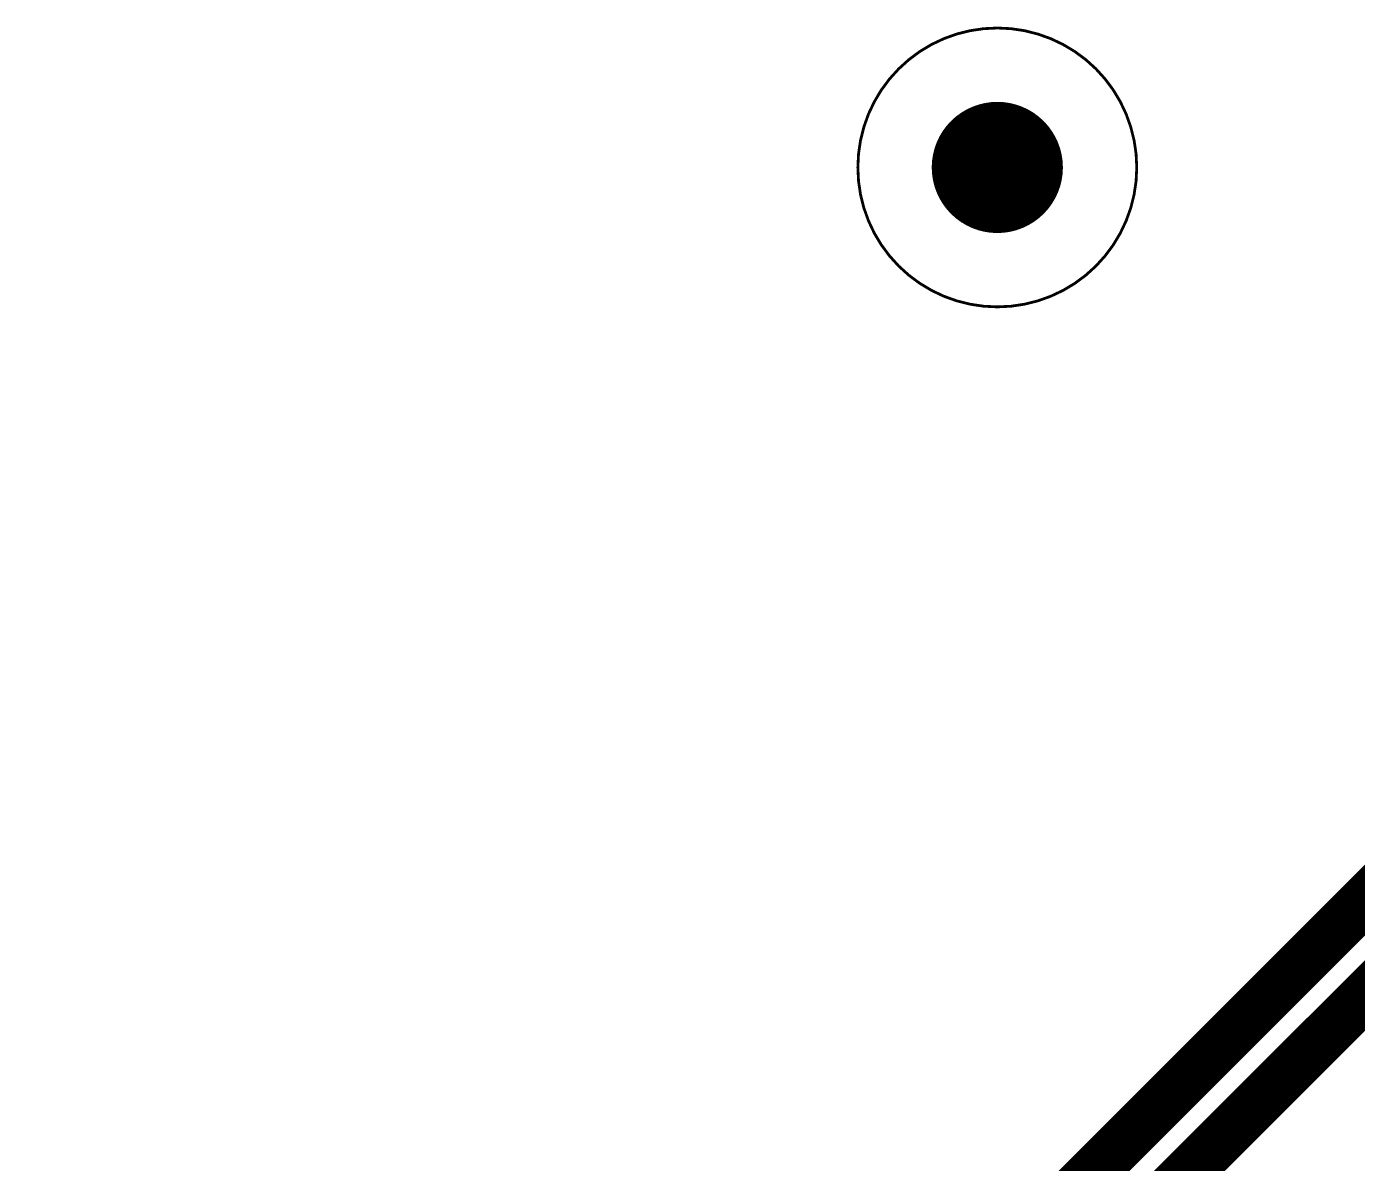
# Model space of a CAD drawing. Header units: millimetres. Extents: x 0 to 395, y 0 to 190.
# Drawn here: x 45.2 to 92.91, y 149.29 to 190.05 of the extents above; entities that cross this region are included whole.
import ezdxf

# ---------------------------------------------------------------- set-up
doc = ezdxf.new("R2010")
doc.units = ezdxf.units.MM
for name, color, linetype in [('BottomLayer', 5, 'Continuous'), ('BottomSolder', 6, 'Continuous'), ('Mechanical3', 76, 'Continuous'), ('MultiLayer', 9, 'Continuous'), ('PadHoleLayer', 156, 'Continuous'), ('TopLayer', 1, 'Continuous'), ('TopOverlay', 2, 'Continuous'), ('TopSolder', 216, 'Continuous')]:
    doc.layers.add(name, color=color, linetype=linetype)

# ---------------------------------------------------------------- blocks, each defined once
blk = doc.blocks.new('DRILL4_3_1339')
at = {"layer": 'BottomLayer', "const_width": 2.25}
blk.add_lwpolyline([(-1.125, 0, 1), (1.125, 0, 1)], format="xyb", close=True, dxfattribs=at)
at = {"layer": 'BottomSolder', "const_width": 2.352}
blk.add_lwpolyline([(-1.176, 0, 1), (1.176, 0, 1)], format="xyb", close=True, dxfattribs=at)
at = {"layer": 'MultiLayer', "const_width": 2.25}
blk.add_lwpolyline([(-1.125, 0, 1), (1.125, 0, 1)], format="xyb", close=True, dxfattribs=at)
at = {"layer": 'PadHoleLayer', "const_width": 2.1}
blk.add_lwpolyline([(-1.05, 0, 1), (1.05, 0, 1)], format="xyb", close=True, dxfattribs=at)
at = {"layer": 'TopLayer', "const_width": 2.25}
blk.add_lwpolyline([(-1.125, 0, 1), (1.125, 0, 1)], format="xyb", close=True, dxfattribs=at)
at = {"layer": 'TopOverlay'}
for points, const_width in [([(5, 0, 1), (-5, 0, 1)], 0.1), ([(-5.025, 0, 1), (-4.975, 0, 1)], 0.05), ([(4.975, 0, 1), (5.025, 0, 1)], 0.05)]:
    blk.add_lwpolyline(points, format="xyb", close=True, dxfattribs=dict(at, const_width=const_width))
at = {"layer": 'TopSolder', "const_width": 2.352}
blk.add_lwpolyline([(-1.176, 0, 1), (1.176, 0, 1)], format="xyb", close=True, dxfattribs=at)

msp = doc.modelspace()

# ---------------------------------------------------------------- linework, layer by layer
at = {"layer": 'Mechanical3', "const_width": 0.01}
msp.add_lwpolyline([(0, 190), (395, 190)], dxfattribs=at)
at = {"layer": 'TopLayer', "const_width": 1.8}
for points in [[(64.443, 129.993), (109.175, 174.725)], [(66.925, 129.05), (110.1, 172.225)]]:
    msp.add_lwpolyline(points, dxfattribs=at)

# ---------------------------------------------------------------- block references
msp.add_blockref('DRILL4_3_1339', (80, 185))

doc.saveas('drawing.dxf')
